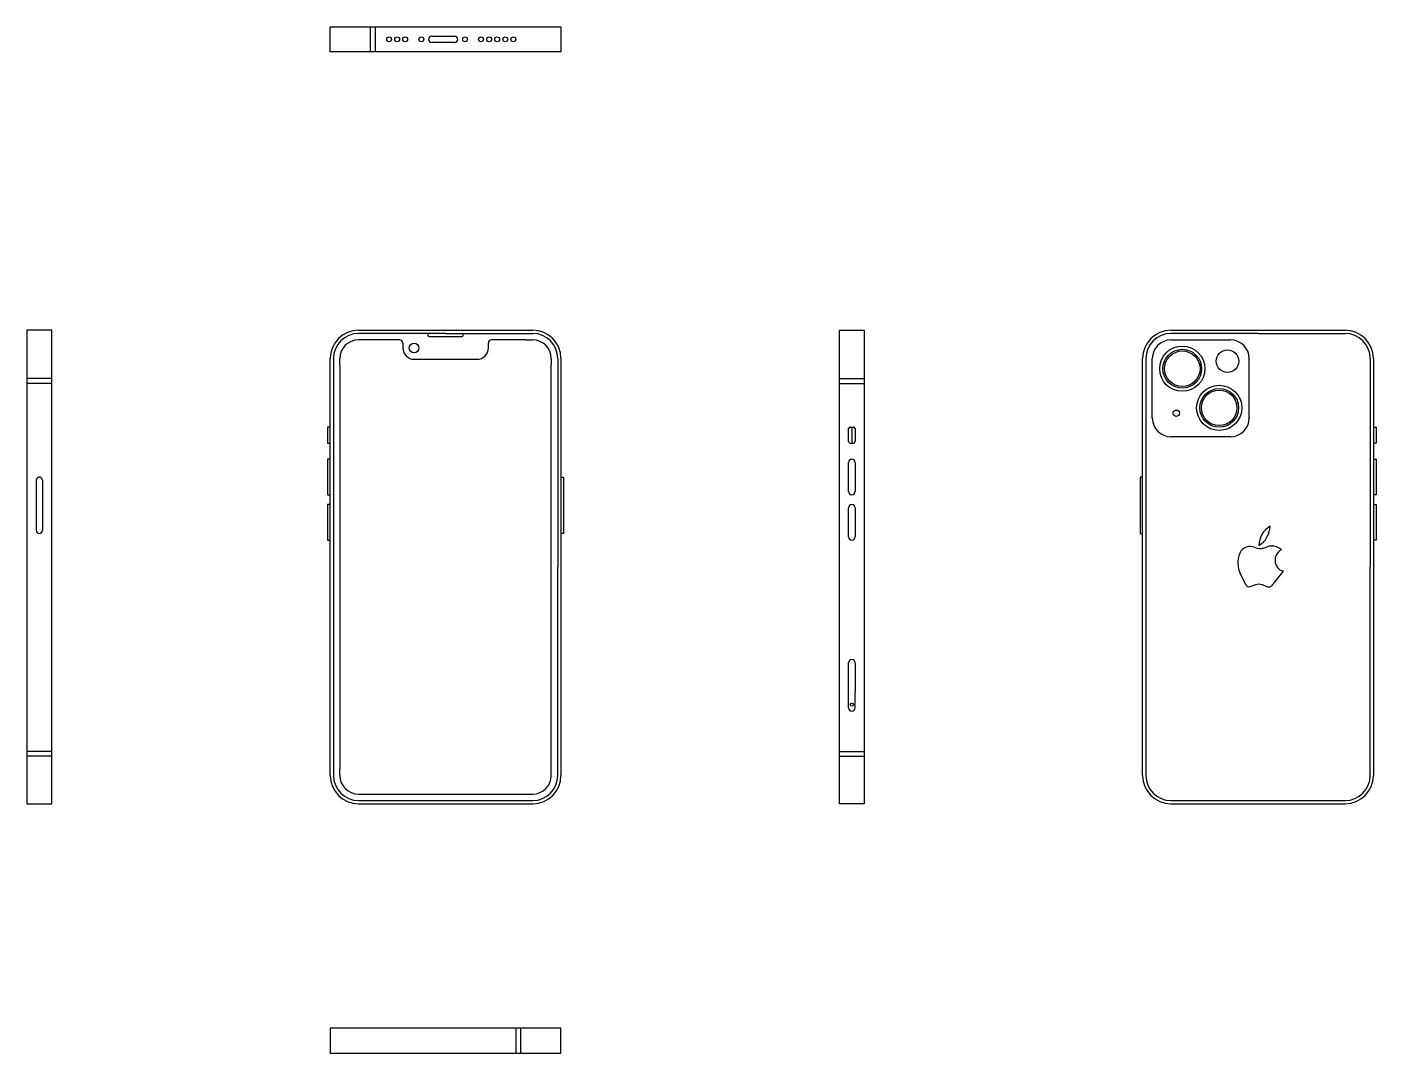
# Model space of a CAD drawing. Header units: millimetres. Extents: x 2993 to 3411, y 1350 to 1668.
import ezdxf

# ---------------------------------------------------------------- set-up
doc = ezdxf.new("R2010")
doc.units = ezdxf.units.MM
doc.layers.add('vytazeni', color=7, linetype='Continuous', lineweight=30)

msp = doc.modelspace()

# ---------------------------------------------------------------- linework, layer by layer
at = {"layer": 'vytazeni'}
for p, q in [((3087.33, 1668.06), (3158.83, 1668.06)), ((3087.33, 1660.41), (3087.33, 1668.06)), ((3099.83, 1660.41), (3099.83, 1668.06)), ((3101.33, 1660.41), (3101.33, 1668.06)), ((3158.83, 1668.06), (3158.83, 1660.41)), ((3117.83, 1664.23), (3117.83, 1664.23)), ((3118.83, 1665.23), (3125.83, 1665.23)), ((3126.83, 1664.23), (3126.83, 1664.23)), ((3158.83, 1660.41), (3087.33, 1660.41)), ((3125.83, 1663.23), (3118.83, 1663.23)), ((3001.05, 1574.13), (2993.4, 1574.13)), ((2993.4, 1574.13), (2993.4, 1427.43)), ((3001.05, 1427.43), (3001.05, 1574.13)), ((3096.1, 1574.13), (3150.06, 1574.13)), ((3123.08, 1573.13), (3096.1, 1573.13)), ((3118.08, 1572.13), (3128.08, 1572.13)), ((3123.08, 1573.13), (3150.06, 1573.13)), ((3245.1, 1574.13), (3252.75, 1574.13)), ((3245.1, 1427.43), (3245.1, 1574.13)), ((3252.75, 1574.13), (3252.75, 1427.43)), ((3347.8, 1574.13), (3401.76, 1574.13)), ((3374.78, 1573.13), (3347.8, 1573.13)), ((3374.78, 1573.13), (3401.76, 1573.13)), ((3098.1, 1571.13), (3096.1, 1571.13)), ((3108.83, 1571.13), (3098.1, 1571.13)), ((3109.83, 1570.13), (3109.83, 1568.63)), ((3136.33, 1568.63), (3136.33, 1570.13)), ((3148.06, 1571.13), (3137.33, 1571.13)), ((3148.06, 1571.13), (3150.06, 1571.13)), ((3347.8, 1571.13), (3366.26, 1571.13)), ((3087.33, 1436.2), (3087.33, 1565.36)), ((3088.33, 1565.36), (3088.33, 1436.2)), ((3090.33, 1563.36), (3090.33, 1565.36)), ((3090.33, 1563.36), (3090.33, 1438.2)), ((3113.33, 1565.13), (3132.83, 1565.13)), ((3155.83, 1565.13), (3155.83, 1565.36)), ((3155.83, 1565.13), (3155.83, 1563.36)), ((3155.83, 1438.2), (3155.83, 1563.36)), ((3157.83, 1565.36), (3157.83, 1500.78)), ((3158.83, 1565.36), (3158.83, 1436.2)), ((3339.03, 1436.2), (3339.03, 1565.36)), ((3340.03, 1565.36), (3340.03, 1436.2)), ((3342.03, 1565.13), (3342.03, 1565.36)), ((3342.03, 1546.9), (3342.03, 1565.13)), ((3372.03, 1565.36), (3372.03, 1565.13)), ((3372.03, 1565.13), (3372.03, 1565.36)), ((3372.03, 1546.9), (3372.03, 1565.13)), ((3409.53, 1565.36), (3409.53, 1500.78)), ((3410.53, 1565.36), (3410.53, 1436.2)), ((3001.05, 1559.13), (2993.4, 1559.13)), ((3245.1, 1559.13), (3252.75, 1559.13)), ((3001.05, 1557.63), (2993.4, 1557.63)), ((3245.1, 1557.63), (3252.75, 1557.63)), ((3342.03, 1547.13), (3342.03, 1546.9)), ((3372.03, 1547.13), (3372.03, 1546.9)), ((3087.33, 1544.13), (3086.53, 1544.13)), ((3086.53, 1544.13), (3086.53, 1539.13)), ((3247.93, 1539.63), (3247.93, 1543.63)), ((3248.43, 1544.13), (3249.43, 1544.13)), ((3248.93, 1543.63), (3248.93, 1539.63)), ((3249.43, 1544.13), (3249.43, 1544.13)), ((3249.93, 1543.63), (3249.93, 1539.63)), ((3410.53, 1544.13), (3411.33, 1544.13)), ((3411.33, 1544.13), (3411.33, 1539.13)), ((3086.53, 1539.13), (3087.33, 1539.13)), ((3248.43, 1539.13), (3249.43, 1539.13)), ((3249.43, 1539.13), (3249.43, 1539.13)), ((3366.26, 1541.13), (3347.8, 1541.13)), ((3411.33, 1539.13), (3410.53, 1539.13)), ((3087.33, 1534.13), (3086.53, 1534.13)), ((3086.53, 1534.13), (3086.53, 1523.13)), ((3248.93, 1534.13), (3248.93, 1534.13)), ((3410.53, 1534.13), (3411.33, 1534.13)), ((3411.33, 1534.13), (3411.33, 1523.13)), ((3247.93, 1524.13), (3247.93, 1533.13)), ((3249.93, 1533.13), (3249.93, 1524.13)), ((2996.22, 1527.63), (2996.22, 1512.13)), ((2997.22, 1528.63), (2997.22, 1528.63)), ((2998.22, 1527.63), (2998.22, 1512.13)), ((3158.83, 1528.63), (3159.63, 1528.63)), ((3159.63, 1528.63), (3159.63, 1511.13)), ((3339.03, 1528.63), (3338.23, 1528.63)), ((3338.23, 1528.63), (3338.23, 1511.13)), ((3086.53, 1523.13), (3087.33, 1523.13)), ((3248.93, 1523.13), (3248.93, 1523.13)), ((3411.33, 1523.13), (3410.53, 1523.13)), ((3087.33, 1520.13), (3086.53, 1520.13)), ((3086.53, 1520.13), (3086.53, 1509.13)), ((3247.93, 1510.13), (3247.93, 1519.13)), ((3248.93, 1520.13), (3248.93, 1520.13)), ((3249.93, 1519.13), (3249.93, 1510.13)), ((3410.53, 1520.13), (3411.33, 1520.13)), ((3411.33, 1520.13), (3411.33, 1509.13)), ((2997.22, 1511.13), (2997.22, 1511.13)), ((3086.53, 1509.13), (3087.33, 1509.13)), ((3159.63, 1511.13), (3158.83, 1511.13)), ((3248.93, 1509.13), (3248.93, 1509.13)), ((3338.23, 1511.13), (3339.03, 1511.13)), ((3411.33, 1509.13), (3410.53, 1509.13)), ((3376.49, 1506.65), (3377.6, 1507.03)), ((3157.83, 1436.2), (3157.83, 1500.78)), ((3409.53, 1436.2), (3409.53, 1500.78)), ((3371.13, 1495.19), (3369.36, 1498.53)), ((3369.36, 1498.53), (3369.36, 1498.53)), ((3382.53, 1499.43), (3378.97, 1494.98)), ((3372.34, 1494.71), (3374.07, 1495.3)), ((3375.99, 1495.3), (3377.86, 1494.66)), ((3247.93, 1462.13), (3247.93, 1471.13)), ((3248.93, 1472.13), (3248.93, 1472.13)), ((3249.93, 1471.13), (3249.93, 1462.13)), ((3247.93, 1457.13), (3247.93, 1462.13)), ((3249.93, 1457.13), (3249.93, 1462.13)), ((3248.93, 1456.13), (3248.93, 1456.13)), ((3001.05, 1443.63), (2993.4, 1443.63)), ((3001.05, 1442.13), (2993.4, 1442.13)), ((3245.1, 1443.63), (3252.75, 1443.63)), ((3245.1, 1442.13), (3252.75, 1442.13)), ((3090.33, 1436.2), (3090.33, 1438.2)), ((3155.83, 1436.2), (3155.83, 1438.2)), ((3096.1, 1430.43), (3150.06, 1430.43)), ((3098.1, 1430.43), (3148.06, 1430.43)), ((2993.4, 1427.43), (3001.05, 1427.43)), ((3096.1, 1428.43), (3150.06, 1428.43)), ((3096.1, 1427.43), (3150.06, 1427.43)), ((3252.75, 1427.43), (3245.1, 1427.43)), ((3347.8, 1428.43), (3401.76, 1428.43)), ((3347.8, 1427.43), (3401.76, 1427.43)), ((3158.83, 1357.86), (3087.33, 1357.86)), ((3087.33, 1357.86), (3087.33, 1350.21)), ((3144.83, 1357.86), (3144.83, 1350.21)), ((3146.33, 1357.86), (3146.33, 1350.21)), ((3158.83, 1350.21), (3158.83, 1357.86)), ((3087.33, 1350.21), (3158.83, 1350.21))]:
    msp.add_line(p, q, dxfattribs=at)
for centre, radius in [((3105.58, 1664.23), 0.75), ((3108.08, 1664.23), 0.75), ((3110.58, 1664.23), 0.75), ((3115.58, 1664.23), 0.75), ((3129.08, 1664.23), 0.75), ((3134.08, 1664.23), 0.75), ((3136.58, 1664.23), 0.75), ((3139.08, 1664.23), 0.75), ((3141.58, 1664.23), 0.75), ((3144.08, 1664.23), 0.75), ((3113.33, 1568.63), 1.5), ((3351.31, 1562.2), 7), ((3351.31, 1562.2), 6), ((3351.31, 1562.2), 5.5), ((3365.34, 1564.54), 3.5), ((3362.75, 1550.07), 7), ((3362.75, 1550.07), 6), ((3362.75, 1550.07), 5.5), ((3349.45, 1548.4), 1), ((3248.93, 1458.13), 0.5)]:
    msp.add_circle(centre, radius, dxfattribs=at)
for centre, radius, start, end in [((3118.83, 1664.23), 1, 90, 180), ((3118.83, 1664.23), 1, 180, 270), ((3125.83, 1664.23), 1, 0, 90), ((3125.83, 1664.23), 1, 270, 0), ((3096.1, 1565.36), 8.77, 90, 180), ((3096.1, 1565.36), 7.77, 90, 180), ((3118.08, 1572.63), 0.5, 90, 270), ((3128.08, 1572.63), 0.5, 270, 90), ((3150.06, 1565.36), 8.77, 0, 90), ((3150.06, 1565.36), 7.77, 0, 90), ((3347.8, 1565.36), 8.77, 90, 180), ((3347.8, 1565.36), 7.77, 90, 180), ((3401.76, 1565.36), 8.77, 0, 90), ((3401.76, 1565.36), 7.77, 0, 90), ((3096.1, 1565.36), 5.77, 90, 180), ((3108.83, 1570.13), 1, 0, 90), ((3113.33, 1568.63), 3.5, 180, 270), ((3132.83, 1568.63), 3.5, 270, 0), ((3137.33, 1570.13), 1, 90, 180), ((3150.06, 1565.36), 5.77, 0, 90), ((3347.8, 1565.36), 5.77, 90, 180), ((3366.26, 1565.36), 5.77, 0, 90), ((3347.8, 1546.9), 5.77, 180, 270), ((3366.26, 1546.9), 5.77, 270, 0), ((3248.43, 1543.63), 0.5, 90, 180), ((3249.43, 1543.63), 0.5, 90, 180), ((3249.43, 1543.63), 0.5, 0, 90), ((3248.43, 1539.63), 0.5, 180, 270), ((3249.43, 1539.63), 0.5, 180, 270), ((3249.43, 1539.63), 0.5, 270, 0), ((3248.93, 1533.13), 1, 90, 180), ((3248.93, 1533.13), 1, 0, 90), ((2997.22, 1527.63), 1, 90, 180), ((2997.22, 1527.63), 1, 0, 90), ((3248.93, 1524.13), 1, 180, 270), ((3248.93, 1524.13), 1, 270, 0), ((3248.93, 1519.13), 1, 90, 180), ((3248.93, 1519.13), 1, 0, 90), ((3382.2, 1507.27), 7.18, 120.8002, 178.687), ((3371.35, 1513.6), 7.18, 300.8002, 358.687), ((2997.22, 1512.13), 1, 180, 270), ((2997.22, 1512.13), 1, 270, 0), ((3248.93, 1510.13), 1, 180, 270), ((3248.93, 1510.13), 1, 270, 0), ((3375.99, 1502.04), 7.5, 156.1117, 207.8973), ((3372.33, 1503.66), 3.5, 64.3088, 156.1117), ((3375.36, 1509.97), 3.5, 244.3088, 288.8236), ((3378.73, 1503.72), 3.5, 88.1933, 108.8236), ((3379.05, 1502.67), 4.55, 49.1353, 92.6326), ((3383.66, 1502.88), 3.62, 116.7365, 251.8261), ((3372.01, 1495.66), 1, 207.8973, 288.8236), ((3375.03, 1491.93), 3.5, 74.0546, 105.9454), ((3378.19, 1495.61), 1, 251.1764, 321.3402), ((3248.93, 1471.13), 1, 90, 180), ((3248.93, 1471.13), 1, 0, 90), ((3248.93, 1457.13), 1, 180, 270), ((3248.93, 1457.13), 1, 270, 0), ((3096.1, 1436.2), 8.77, 180, 270), ((3096.1, 1436.2), 7.77, 180, 270), ((3096.1, 1436.2), 5.77, 180, 270), ((3150.06, 1436.2), 7.77, 270, 0), ((3150.06, 1436.2), 5.77, 270, 0), ((3150.06, 1436.2), 8.77, 270, 0), ((3347.8, 1436.2), 8.77, 180, 270), ((3347.8, 1436.2), 7.77, 180, 270), ((3401.76, 1436.2), 7.77, 270, 0), ((3401.76, 1436.2), 8.77, 270, 0)]:
    msp.add_arc(centre, radius, start, end, dxfattribs=at)

doc.saveas('drawing.dxf')
